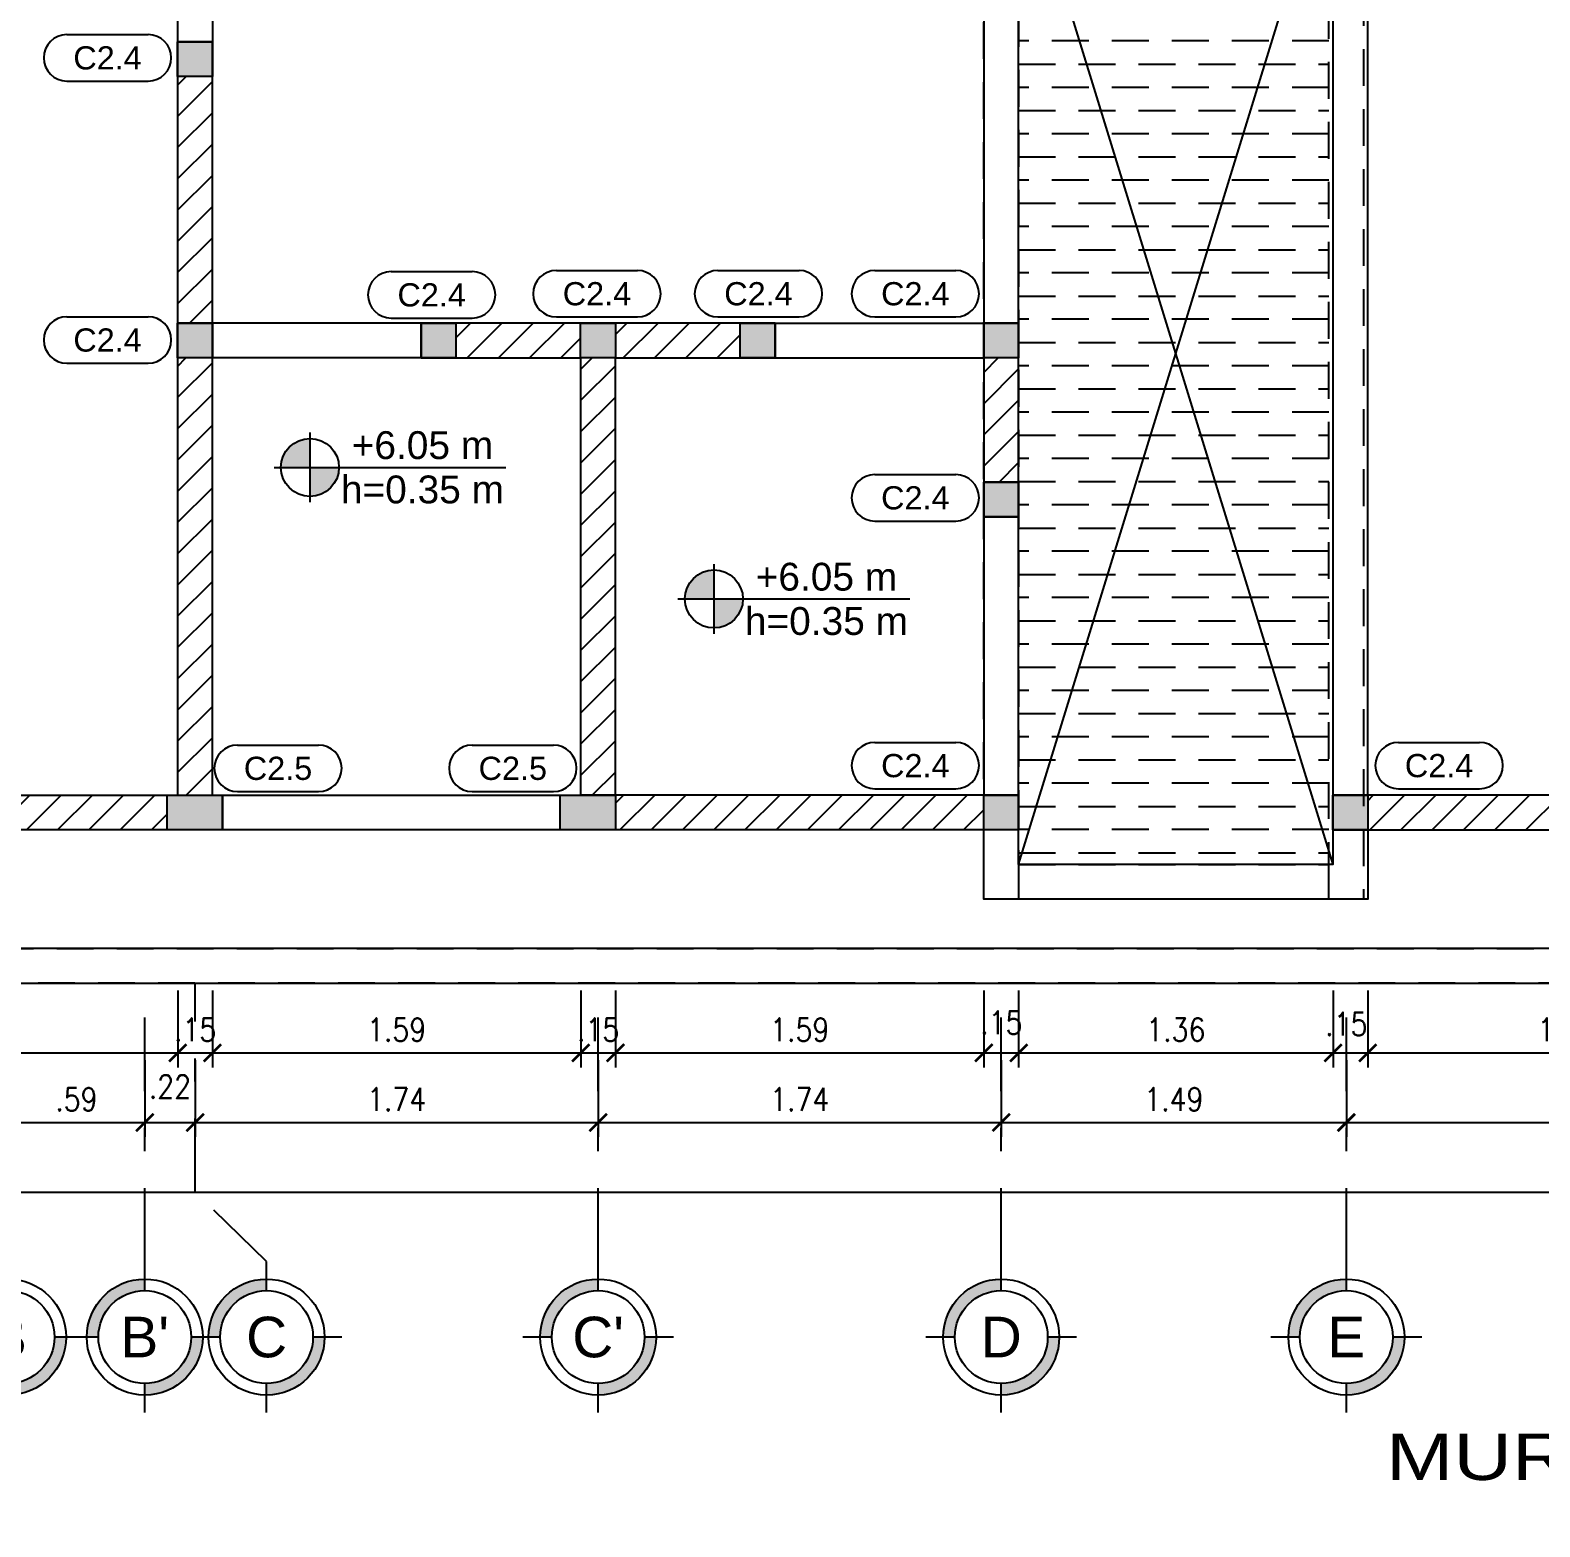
# Model space of a CAD drawing. Header units: millimetres. Extents: x -4.1 to 30.8, y -2.4 to 8.4.
# Drawn here: x 0.06 to 6.57, y -2.42 to 4.03 of the extents above; entities that cross this region are included whole.
import ezdxf
from ezdxf.enums import TextEntityAlignment as Align

# ---------------------------------------------------------------- set-up
doc = ezdxf.new("R2010")
doc.units = ezdxf.units.MM
doc.header["$LTSCALE"] = 0.05
doc.linetypes.add('DASHDOT2', pattern=[12.7, 6.35, -3.175, 0, -3.175])
doc.linetypes.add('HIDDEN2', pattern=[4.7625, 3.175, -1.5875])
for name, color, linetype in [('ACOTADO', 2, 'Continuous'), ('AZOTEA$0$PRETIL', 2, 'HIDDEN2'), ('EJES', 1, 'DASHDOT2'), ('PLANTA ALTA$0$ACHURADO', 1, 'Continuous'), ('PLANTA ALTA$0$CANT_VIS', 3, 'Continuous'), ('PLANTA ALTA$0$CONT_CORTE', 4, 'Continuous'), ('TITULOS', 1, 'Continuous'), ('TXT_IND', 2, 'Continuous')]:
    doc.layers.add(name, color=color, linetype=linetype)
doc.styles.add('ACOTAMIENTOS', font='romans.shx', dxfattribs={"width": 0.85})
doc.styles.add('ARIAL', font='arial.ttf')
doc.styles.get("Standard").update_dxf_attribs({"font": 'romans.shx'})
doc.dimstyles.new('ACOTA_50', dxfattribs={"dimscale": 0.05, "dimtxt": 2, "dimasz": 1.5, "dimexe": 1.25, "dimexo": 0.625, "dimgap": 1, "dimtad": 1, "dimzin": 4, "dimdsep": 46, "dimtxsty": 'ACOTAMIENTOS', "dimblk1": 'ARCHTICK', "dimblk2": 'ARCHTICK', "dimsah": 1, "dimcen": 1.5, "dimclrd": 1, "dimclre": 1, "dimclrt": 256, "dimadec": 0, "dimazin": 0, "dimtfac": 1, "dimtofl": 0, "dimtmove": 2, "dimatfit": 3, "dimfxl": 0, "dimtolj": 1, "dimtzin": 0, "dimarcsym": 0})

# ---------------------------------------------------------------- blocks, each defined once
blk = doc.blocks.new('ETIQUETA')
at = {"layer": 'TXT_IND', "color": 3}
for p, q in [((-0.175, 0.2), (0.175, 0.2)), ((-0.175, 0), (0.175, 0))]:
    blk.add_line(p, q, dxfattribs=at)
for centre, start, end in [((-0.175, 0.1), 90, 270), ((0.175, 0.1), 270, 90)]:
    blk.add_arc(centre, 0.1, start, end, dxfattribs=at)
at = {"layer": 'TXT_IND', "color": 4, "style": 'ARIAL'}
blk.add_attdef('TEXTO', text='', height=0.1, dxfattribs=at).set_placement((0, 0.1), align=Align.MIDDLE_CENTER)
blk = doc.blocks.new('NIVEL-PLANTA')
at = {"layer": 'TXT_IND'}
for points in [[(-0.47, 0), (-0.345, 0), (-0.345, 0.125, 0.414214)], [(-0.345, -0.125, 0.414214), (-0.22, 0), (-0.345, 0)]]:
    blk.add_hatch(color=1, dxfattribs=at).paths.add_polyline_path(points)
for p, q in [((-0.345, 0.15), (-0.345, -0.15)), ((-0.5, 0), (0.5, 0)), ((-0.22, 0), (0.5, 0))]:
    blk.add_line(p, q, dxfattribs=at)
at = {"layer": 'TXT_IND', "color": 3}
blk.add_circle((-0.345, 0), 0.125, dxfattribs=at)
at = {"layer": 'TXT_IND', "style": 'ARIAL'}
blk.add_attdef('NIVEL', text='', height=0.12, dxfattribs=at).set_placement((0.14, 0), align=Align.BOTTOM_CENTER)
at = {"layer": 'TXT_IND', "style": 'ARIAL', "width": 0.95}
blk.add_attdef('PERALTE', text='', height=0.12, dxfattribs=at).set_placement((0.14, -0.1911), align=Align.BOTTOM_CENTER)
blk = doc.blocks.new('EJE')
at = {"layer": 'EJES', "linetype": 'Continuous'}
for points in [[(-0.25, 0), (-0.2, 0, -0.414214), (0, 0.2), (0, 0.25, 0.414214)], [(0.25, 0), (0.2, 0, -0.414214), (0, -0.2), (0, -0.25, 0.414214)]]:
    blk.add_hatch(color=256, dxfattribs=at).paths.add_polyline_path(points)
at = {"layer": 'EJES', "color": 1, "linetype": 'Continuous'}
for p, q in [((0, 0.2), (0, 0.325)), ((-0.2, 0), (-0.325, 0)), ((0.325, 0), (0.2, 0)), ((0, -0.325), (0, -0.2))]:
    blk.add_line(p, q, dxfattribs=at)
at = {"layer": 'EJES', "color": 3, "linetype": 'Continuous'}
for radius in [0.25, 0.2]:
    blk.add_circle((0, 0), radius, dxfattribs=at)
at = {"layer": 'EJES', "color": 4, "linetype": 'Continuous', "style": 'ARIAL'}
blk.add_attdef('EJE', text='', height=0.175, dxfattribs=at).set_placement((0, 0), align=Align.MIDDLE_CENTER)
blk = doc.blocks.new('_ARCHTICK')
at = {"color": 0, "linetype": 'ByBlock', "const_width": 0.15}
blk.add_lwpolyline([(-0.5, -0.5), (0.5, 0.5)], dxfattribs=at)
blk = doc.blocks.new('*D148')
at = {"layer": 'ACOTADO', "color": 1, "lineweight": -2}
for p, q in [((-0.0319, -0.4063), (-0.0319, -0.7375)), ((0.5577, -0.4063), (0.5577, -0.7375)), ((-0.0319, -0.675), (0.5577, -0.675))]:
    blk.add_line(p, q, dxfattribs=at)
at = {"layer": 'DEFPOINTS', "color": 0}
for p in [(-0.0319, -0.375), (0.5577, -0.375), (0.5577, -0.675)]:
    blk.add_point(p, dxfattribs=at)
at = {"layer": 'ACOTADO', "color": 1, "lineweight": -2, "xscale": 0.07500000000000001, "yscale": 0.07500000000000001, "zscale": 0.07500000000000001, "rotation": 180}
blk.add_blockref('_ARCHTICK', (-0.0319, -0.675), dxfattribs=at)
at = {"layer": 'ACOTADO', "color": 1, "lineweight": -2, "xscale": 0.07500000000000001, "yscale": 0.07500000000000001, "zscale": 0.07500000000000001}
blk.add_blockref('_ARCHTICK', (0.5577, -0.675), dxfattribs=at)
at = {"layer": 'ACOTADO', "insert": (0.2629, -0.575), "char_height": 0.1, "attachment_point": 5, "style": 'ACOTAMIENTOS'}
blk.add_mtext('\\A1;.59', dxfattribs=at)
blk = doc.blocks.new('*D149')
at = {"layer": 'ACOTADO', "color": 1, "lineweight": -2}
for p, q in [((0.5577, -0.4063), (0.5577, -0.7375)), ((0.7746, -0.4063), (0.7746, -0.7375)), ((0.5577, -0.675), (0.7746, -0.675))]:
    blk.add_line(p, q, dxfattribs=at)
at = {"layer": 'DEFPOINTS', "color": 0}
for p in [(0.5577, -0.375), (0.7746, -0.375), (0.7746, -0.675)]:
    blk.add_point(p, dxfattribs=at)
at = {"layer": 'ACOTADO', "color": 1, "lineweight": -2, "xscale": 0.07500000000000001, "yscale": 0.07500000000000001, "zscale": 0.07500000000000001, "rotation": 180}
blk.add_blockref('_ARCHTICK', (0.5577, -0.675), dxfattribs=at)
at = {"layer": 'ACOTADO', "color": 1, "lineweight": -2, "xscale": 0.07500000000000001, "yscale": 0.07500000000000001, "zscale": 0.07500000000000001}
blk.add_blockref('_ARCHTICK', (0.7746, -0.675), dxfattribs=at)
at = {"layer": 'ACOTADO', "insert": (0.6661, -0.5208), "char_height": 0.1, "attachment_point": 5, "style": 'ACOTAMIENTOS'}
blk.add_mtext('\\A1;.22', dxfattribs=at)
blk = doc.blocks.new('*D150')
at = {"layer": 'ACOTADO', "color": 1, "lineweight": -2}
for p, q in [((0.7746, -0.4063), (0.7746, -0.7375)), ((2.5126, -0.4063), (2.5126, -0.7375)), ((0.7746, -0.675), (2.5126, -0.675))]:
    blk.add_line(p, q, dxfattribs=at)
at = {"layer": 'DEFPOINTS', "color": 0}
for p in [(0.7746, -0.375), (2.5126, -0.375), (2.5126, -0.675)]:
    blk.add_point(p, dxfattribs=at)
at = {"layer": 'ACOTADO', "color": 1, "lineweight": -2, "xscale": 0.07500000000000001, "yscale": 0.07500000000000001, "zscale": 0.07500000000000001, "rotation": 180}
blk.add_blockref('_ARCHTICK', (0.7746, -0.675), dxfattribs=at)
at = {"layer": 'ACOTADO', "color": 1, "lineweight": -2, "xscale": 0.07500000000000001, "yscale": 0.07500000000000001, "zscale": 0.07500000000000001}
blk.add_blockref('_ARCHTICK', (2.5126, -0.675), dxfattribs=at)
at = {"layer": 'ACOTADO', "insert": (1.6436, -0.575), "char_height": 0.1, "attachment_point": 5, "style": 'ACOTAMIENTOS'}
blk.add_mtext('\\A1;1.74', dxfattribs=at)
blk = doc.blocks.new('*D151')
at = {"layer": 'ACOTADO', "color": 1, "lineweight": -2}
for p, q in [((2.5126, -0.4063), (2.5126, -0.7375)), ((4.2507, -0.4063), (4.2507, -0.7375)), ((2.5126, -0.675), (4.2507, -0.675))]:
    blk.add_line(p, q, dxfattribs=at)
at = {"layer": 'DEFPOINTS', "color": 0}
for p in [(2.5126, -0.375), (4.2507, -0.375), (4.2507, -0.675)]:
    blk.add_point(p, dxfattribs=at)
at = {"layer": 'ACOTADO', "color": 1, "lineweight": -2, "xscale": 0.07500000000000001, "yscale": 0.07500000000000001, "zscale": 0.07500000000000001, "rotation": 180}
blk.add_blockref('_ARCHTICK', (2.5126, -0.675), dxfattribs=at)
at = {"layer": 'ACOTADO', "color": 1, "lineweight": -2, "xscale": 0.07500000000000001, "yscale": 0.07500000000000001, "zscale": 0.07500000000000001}
blk.add_blockref('_ARCHTICK', (4.2507, -0.675), dxfattribs=at)
at = {"layer": 'ACOTADO', "insert": (3.3817, -0.575), "char_height": 0.1, "attachment_point": 5, "style": 'ACOTAMIENTOS'}
blk.add_mtext('\\A1;1.74', dxfattribs=at)
blk = doc.blocks.new('*D152')
at = {"layer": 'ACOTADO', "color": 1, "lineweight": -2}
for p, q in [((4.2507, -0.4063), (4.2507, -0.7375)), ((5.7387, -0.4063), (5.7387, -0.7375)), ((4.2507, -0.675), (5.7387, -0.675))]:
    blk.add_line(p, q, dxfattribs=at)
at = {"layer": 'DEFPOINTS', "color": 0}
for p in [(4.2507, -0.375), (5.7387, -0.375), (5.7387, -0.675)]:
    blk.add_point(p, dxfattribs=at)
at = {"layer": 'ACOTADO', "color": 1, "lineweight": -2, "xscale": 0.07500000000000001, "yscale": 0.07500000000000001, "zscale": 0.07500000000000001, "rotation": 180}
blk.add_blockref('_ARCHTICK', (4.2507, -0.675), dxfattribs=at)
at = {"layer": 'ACOTADO', "color": 1, "lineweight": -2, "xscale": 0.07500000000000001, "yscale": 0.07500000000000001, "zscale": 0.07500000000000001}
blk.add_blockref('_ARCHTICK', (5.7387, -0.675), dxfattribs=at)
at = {"layer": 'ACOTADO', "insert": (4.9947, -0.575), "char_height": 0.1, "attachment_point": 5, "style": 'ACOTAMIENTOS'}
blk.add_mtext('\\A1;1.49', dxfattribs=at)
blk = doc.blocks.new('*D153')
at = {"layer": 'ACOTADO', "color": 1, "lineweight": -2}
for p, q in [((4.2507, -0.4063), (4.2507, -0.7375)), ((12.4185, -0.4063), (12.4185, -0.7375)), ((4.2507, -0.675), (12.4185, -0.675))]:
    blk.add_line(p, q, dxfattribs=at)
at = {"layer": 'DEFPOINTS', "color": 0}
for p in [(4.2507, -0.375), (12.4185, -0.375), (12.4185, -0.675)]:
    blk.add_point(p, dxfattribs=at)
at = {"layer": 'ACOTADO', "color": 1, "lineweight": -2, "xscale": 0.07500000000000001, "yscale": 0.07500000000000001, "zscale": 0.07500000000000001, "rotation": 180}
blk.add_blockref('_ARCHTICK', (4.2507, -0.675), dxfattribs=at)
at = {"layer": 'ACOTADO', "color": 1, "lineweight": -2, "xscale": 0.07500000000000001, "yscale": 0.07500000000000001, "zscale": 0.07500000000000001}
blk.add_blockref('_ARCHTICK', (12.4185, -0.675), dxfattribs=at)
at = {"layer": 'ACOTADO', "insert": (8.3346, -0.575), "char_height": 0.1, "attachment_point": 5, "style": 'ACOTAMIENTOS'}
blk.add_mtext('\\A1;8.17', dxfattribs=at)
blk = doc.blocks.new('*D67')
at = {"layer": 'ACOTADO', "color": 1, "lineweight": -2}
for p, q in [((-2.3001, -0.7063), (-2.3001, -1.0375)), ((15.2582, -0.7063), (15.2582, -1.0375)), ((-2.3001, -0.975), (15.2582, -0.975))]:
    blk.add_line(p, q, dxfattribs=at)
at = {"layer": 'DEFPOINTS', "color": 0}
for p in [(-2.3001, -0.675), (15.2582, -0.675), (15.2582, -0.975)]:
    blk.add_point(p, dxfattribs=at)
at = {"layer": 'ACOTADO', "color": 1, "lineweight": -2, "xscale": 0.07500000000000001, "yscale": 0.07500000000000001, "zscale": 0.07500000000000001, "rotation": 180}
blk.add_blockref('_ARCHTICK', (-2.3001, -0.975), dxfattribs=at)
at = {"layer": 'ACOTADO', "color": 1, "lineweight": -2, "xscale": 0.07500000000000001, "yscale": 0.07500000000000001, "zscale": 0.07500000000000001}
blk.add_blockref('_ARCHTICK', (15.2582, -0.975), dxfattribs=at)
at = {"layer": 'ACOTADO', "insert": (7.5504, -0.875), "char_height": 0.1, "attachment_point": 5, "style": 'ACOTAMIENTOS'}
blk.add_mtext('\\A1;17.56', dxfattribs=at)
blk = doc.blocks.new('*D111')
at = {"layer": 'ACOTADO', "color": 1, "lineweight": -2}
for p, q in [((-2.1501, -0.1063), (-2.1501, -0.4375)), ((0.6996, -0.1063), (0.6996, -0.4375)), ((-2.1501, -0.375), (0.6996, -0.375))]:
    blk.add_line(p, q, dxfattribs=at)
at = {"layer": 'DEFPOINTS', "color": 0}
for p in [(-2.1501, -0.075), (0.6996, -0.075), (0.6996, -0.375)]:
    blk.add_point(p, dxfattribs=at)
at = {"layer": 'ACOTADO', "color": 1, "lineweight": -2, "xscale": 0.07500000000000001, "yscale": 0.07500000000000001, "zscale": 0.07500000000000001, "rotation": 180}
blk.add_blockref('_ARCHTICK', (-2.1501, -0.375), dxfattribs=at)
at = {"layer": 'ACOTADO', "color": 1, "lineweight": -2, "xscale": 0.07500000000000001, "yscale": 0.07500000000000001, "zscale": 0.07500000000000001}
blk.add_blockref('_ARCHTICK', (0.6996, -0.375), dxfattribs=at)
at = {"layer": 'ACOTADO', "insert": (-1.1123, -0.275), "char_height": 0.1, "attachment_point": 5, "style": 'ACOTAMIENTOS'}
blk.add_mtext('\\A1;2.85', dxfattribs=at)
blk = doc.blocks.new('*D112')
at = {"layer": 'ACOTADO', "color": 1, "lineweight": -2}
for p, q in [((0.6996, -0.1063), (0.6996, -0.4375)), ((0.8496, -0.1063), (0.8496, -0.4375)), ((0.6996, -0.375), (0.8496, -0.375))]:
    blk.add_line(p, q, dxfattribs=at)
at = {"layer": 'DEFPOINTS', "color": 0}
for p in [(0.6996, -0.075), (0.8496, -0.075), (0.8496, -0.375)]:
    blk.add_point(p, dxfattribs=at)
at = {"layer": 'ACOTADO', "color": 1, "lineweight": -2, "xscale": 0.07500000000000001, "yscale": 0.07500000000000001, "zscale": 0.07500000000000001, "rotation": 180}
blk.add_blockref('_ARCHTICK', (0.6996, -0.375), dxfattribs=at)
at = {"layer": 'ACOTADO', "color": 1, "lineweight": -2, "xscale": 0.07500000000000001, "yscale": 0.07500000000000001, "zscale": 0.07500000000000001}
blk.add_blockref('_ARCHTICK', (0.8496, -0.375), dxfattribs=at)
at = {"layer": 'ACOTADO', "insert": (0.7746, -0.275), "char_height": 0.1, "attachment_point": 5, "style": 'ACOTAMIENTOS'}
blk.add_mtext('\\A1;.15', dxfattribs=at)
blk = doc.blocks.new('*D113')
at = {"layer": 'ACOTADO', "color": 1, "lineweight": -2}
for p, q in [((0.8496, -0.1063), (0.8496, -0.4375)), ((2.4376, -0.1063), (2.4376, -0.4375)), ((0.8496, -0.375), (2.4376, -0.375))]:
    blk.add_line(p, q, dxfattribs=at)
at = {"layer": 'DEFPOINTS', "color": 0}
for p in [(0.8496, -0.075), (2.4376, -0.075), (2.4376, -0.375)]:
    blk.add_point(p, dxfattribs=at)
at = {"layer": 'ACOTADO', "color": 1, "lineweight": -2, "xscale": 0.07500000000000001, "yscale": 0.07500000000000001, "zscale": 0.07500000000000001, "rotation": 180}
blk.add_blockref('_ARCHTICK', (0.8496, -0.375), dxfattribs=at)
at = {"layer": 'ACOTADO', "color": 1, "lineweight": -2, "xscale": 0.07500000000000001, "yscale": 0.07500000000000001, "zscale": 0.07500000000000001}
blk.add_blockref('_ARCHTICK', (2.4376, -0.375), dxfattribs=at)
at = {"layer": 'ACOTADO', "insert": (1.6436, -0.275), "char_height": 0.1, "attachment_point": 5, "style": 'ACOTAMIENTOS'}
blk.add_mtext('\\A1;1.59', dxfattribs=at)
blk = doc.blocks.new('*D114')
at = {"layer": 'ACOTADO', "color": 1, "lineweight": -2}
for p, q in [((2.4376, -0.1063), (2.4376, -0.4375)), ((2.5876, -0.1063), (2.5876, -0.4375)), ((2.4376, -0.375), (2.5876, -0.375))]:
    blk.add_line(p, q, dxfattribs=at)
at = {"layer": 'DEFPOINTS', "color": 0}
for p in [(2.4376, -0.075), (2.5876, -0.075), (2.5876, -0.375)]:
    blk.add_point(p, dxfattribs=at)
at = {"layer": 'ACOTADO', "color": 1, "lineweight": -2, "xscale": 0.07500000000000001, "yscale": 0.07500000000000001, "zscale": 0.07500000000000001, "rotation": 180}
blk.add_blockref('_ARCHTICK', (2.4376, -0.375), dxfattribs=at)
at = {"layer": 'ACOTADO', "color": 1, "lineweight": -2, "xscale": 0.07500000000000001, "yscale": 0.07500000000000001, "zscale": 0.07500000000000001}
blk.add_blockref('_ARCHTICK', (2.5876, -0.375), dxfattribs=at)
at = {"layer": 'ACOTADO', "insert": (2.5126, -0.275), "char_height": 0.1, "attachment_point": 5, "style": 'ACOTAMIENTOS'}
blk.add_mtext('\\A1;.15', dxfattribs=at)
blk = doc.blocks.new('*D128')
at = {"layer": 'ACOTADO', "color": 1, "lineweight": -2}
for p, q in [((2.5876, -0.1063), (2.5876, -0.4375)), ((4.1757, -0.1063), (4.1757, -0.4375)), ((2.5876, -0.375), (4.1757, -0.375))]:
    blk.add_line(p, q, dxfattribs=at)
at = {"layer": 'DEFPOINTS', "color": 0}
for p in [(2.5876, -0.075), (4.1757, -0.075), (4.1757, -0.375)]:
    blk.add_point(p, dxfattribs=at)
at = {"layer": 'ACOTADO', "color": 1, "lineweight": -2, "xscale": 0.07500000000000001, "yscale": 0.07500000000000001, "zscale": 0.07500000000000001, "rotation": 180}
blk.add_blockref('_ARCHTICK', (2.5876, -0.375), dxfattribs=at)
at = {"layer": 'ACOTADO', "color": 1, "lineweight": -2, "xscale": 0.07500000000000001, "yscale": 0.07500000000000001, "zscale": 0.07500000000000001}
blk.add_blockref('_ARCHTICK', (4.1757, -0.375), dxfattribs=at)
at = {"layer": 'ACOTADO', "insert": (3.3817, -0.275), "char_height": 0.1, "attachment_point": 5, "style": 'ACOTAMIENTOS'}
blk.add_mtext('\\A1;1.59', dxfattribs=at)
blk = doc.blocks.new('*D129')
at = {"layer": 'ACOTADO', "color": 1, "lineweight": -2}
for p, q in [((4.1757, -0.1063), (4.1757, -0.4375)), ((4.3257, -0.1063), (4.3257, -0.4375)), ((4.1757, -0.375), (4.3257, -0.375))]:
    blk.add_line(p, q, dxfattribs=at)
at = {"layer": 'DEFPOINTS', "color": 0}
for p in [(4.1757, -0.075), (4.3257, -0.075), (4.3257, -0.375)]:
    blk.add_point(p, dxfattribs=at)
at = {"layer": 'ACOTADO', "color": 1, "lineweight": -2, "xscale": 0.07500000000000001, "yscale": 0.07500000000000001, "zscale": 0.07500000000000001, "rotation": 180}
blk.add_blockref('_ARCHTICK', (4.1757, -0.375), dxfattribs=at)
at = {"layer": 'ACOTADO', "color": 1, "lineweight": -2, "xscale": 0.07500000000000001, "yscale": 0.07500000000000001, "zscale": 0.07500000000000001}
blk.add_blockref('_ARCHTICK', (4.3257, -0.375), dxfattribs=at)
at = {"layer": 'ACOTADO', "insert": (4.2507, -0.2444), "char_height": 0.1, "attachment_point": 5, "style": 'ACOTAMIENTOS'}
blk.add_mtext('\\A1;.15', dxfattribs=at)
blk = doc.blocks.new('*D130')
at = {"layer": 'ACOTADO', "color": 1, "lineweight": -2}
for p, q in [((4.3257, -0.1063), (4.3257, -0.4375)), ((5.6812, -0.1063), (5.6812, -0.4375)), ((4.3257, -0.375), (5.6812, -0.375))]:
    blk.add_line(p, q, dxfattribs=at)
at = {"layer": 'DEFPOINTS', "color": 0}
for p in [(4.3257, -0.075), (5.6812, -0.075), (5.6812, -0.375)]:
    blk.add_point(p, dxfattribs=at)
at = {"layer": 'ACOTADO', "color": 1, "lineweight": -2, "xscale": 0.07500000000000001, "yscale": 0.07500000000000001, "zscale": 0.07500000000000001, "rotation": 180}
blk.add_blockref('_ARCHTICK', (4.3257, -0.375), dxfattribs=at)
at = {"layer": 'ACOTADO', "color": 1, "lineweight": -2, "xscale": 0.07500000000000001, "yscale": 0.07500000000000001, "zscale": 0.07500000000000001}
blk.add_blockref('_ARCHTICK', (5.6812, -0.375), dxfattribs=at)
at = {"layer": 'ACOTADO', "insert": (5.0034, -0.275), "char_height": 0.1, "attachment_point": 5, "style": 'ACOTAMIENTOS'}
blk.add_mtext('\\A1;1.36', dxfattribs=at)
blk = doc.blocks.new('*D131')
at = {"layer": 'ACOTADO', "color": 1, "lineweight": -2}
for p, q in [((5.6812, -0.1063), (5.6812, -0.4375)), ((5.8312, -0.1063), (5.8312, -0.4375)), ((5.6812, -0.375), (5.8312, -0.375))]:
    blk.add_line(p, q, dxfattribs=at)
at = {"layer": 'DEFPOINTS', "color": 0}
for p in [(5.6812, -0.075), (5.8312, -0.075), (5.8312, -0.375)]:
    blk.add_point(p, dxfattribs=at)
at = {"layer": 'ACOTADO', "color": 1, "lineweight": -2, "xscale": 0.07500000000000001, "yscale": 0.07500000000000001, "zscale": 0.07500000000000001, "rotation": 180}
blk.add_blockref('_ARCHTICK', (5.6812, -0.375), dxfattribs=at)
at = {"layer": 'ACOTADO', "color": 1, "lineweight": -2, "xscale": 0.07500000000000001, "yscale": 0.07500000000000001, "zscale": 0.07500000000000001}
blk.add_blockref('_ARCHTICK', (5.8312, -0.375), dxfattribs=at)
at = {"layer": 'ACOTADO', "insert": (5.7387, -0.2507), "char_height": 0.1, "attachment_point": 5, "style": 'ACOTAMIENTOS'}
blk.add_mtext('\\A1;.15', dxfattribs=at)
blk = doc.blocks.new('*D132')
at = {"layer": 'ACOTADO', "color": 1, "lineweight": -2}
for p, q in [((5.8312, -0.1063), (5.8312, -0.4375)), ((7.5502, -0.1063), (7.5502, -0.4375)), ((5.8312, -0.375), (7.5502, -0.375))]:
    blk.add_line(p, q, dxfattribs=at)
at = {"layer": 'DEFPOINTS', "color": 0}
for p in [(5.8312, -0.075), (7.5502, -0.075), (7.5502, -0.375)]:
    blk.add_point(p, dxfattribs=at)
at = {"layer": 'ACOTADO', "color": 1, "lineweight": -2, "xscale": 0.07500000000000001, "yscale": 0.07500000000000001, "zscale": 0.07500000000000001, "rotation": 180}
blk.add_blockref('_ARCHTICK', (5.8312, -0.375), dxfattribs=at)
at = {"layer": 'ACOTADO', "color": 1, "lineweight": -2, "xscale": 0.07500000000000001, "yscale": 0.07500000000000001, "zscale": 0.07500000000000001}
blk.add_blockref('_ARCHTICK', (7.5502, -0.375), dxfattribs=at)
at = {"layer": 'ACOTADO', "insert": (6.6907, -0.275), "char_height": 0.1, "attachment_point": 5, "style": 'ACOTAMIENTOS'}
blk.add_mtext('\\A1;1.72', dxfattribs=at)
blk = doc.blocks.new('Titulos')
at = {"layer": 'TITULOS', "color": 1, "style": 'ARIAL', "width": 1.25}
blk.add_attdef('TITULO_1', text='', height=0.2, dxfattribs=at).set_placement((0, 0.25), align=Align.MIDDLE_CENTER)
at = {"layer": 'TITULOS', "style": 'ARIAL', "width": 1.25}
blk.add_attdef('TITULO_2', text='', height=0.2, dxfattribs=at).set_placement((0, 0), align=Align.MIDDLE_CENTER)
at = {"layer": 'TITULOS', "color": 2, "width": 1.25}
for tag, p in [('ESCALA_1', (0, -0.2505)), ('ESCALA_2', (0, -0.4083))]:
    blk.add_attdef(tag, text='', height=0.1, dxfattribs=at).set_placement(p, align=Align.MIDDLE_CENTER)

msp = doc.modelspace()

# ---------------------------------------------------------------- hatches: boundary and pattern name
at = {"layer": 'PLANTA ALTA$0$ACHURADO'}
h = msp.add_hatch(color=252, dxfattribs=at)
h.dxf.hatch_style = 1
h.paths.add_polyline_path([(0.849, 3.9838), (0.699, 3.9838), (0.699, 3.8338), (0.849, 3.8338)])
h = msp.add_hatch(dxfattribs=at)
h.set_pattern_fill('ANSI31', color=256, scale=0.03)
h.paths.add_polyline_path([(0.849, 3.8338), (0.699, 3.8338), (0.699, 2.771), (0.849, 2.771)])
h = msp.add_hatch(color=252, dxfattribs=at)
h.dxf.hatch_style = 1
h.paths.add_polyline_path([(0.849, 2.771), (0.699, 2.771), (0.699, 2.621), (0.849, 2.621)])
h = msp.add_hatch(color=252, dxfattribs=at)
h.dxf.hatch_style = 1
h.paths.add_polyline_path([(1.899, 2.771), (1.749, 2.771), (1.749, 2.621), (1.899, 2.621)])
h = msp.add_hatch(dxfattribs=at)
h.set_pattern_fill('ANSI31', color=256, scale=0.03)
h.paths.add_polyline_path([(2.4371, 2.771), (1.899, 2.771), (1.899, 2.621), (2.4371, 2.621)])
h = msp.add_hatch(color=252, dxfattribs=at)
h.dxf.hatch_style = 1
h.paths.add_polyline_path([(2.5871, 2.771), (2.4371, 2.771), (2.4371, 2.621), (2.5871, 2.621)])
h = msp.add_hatch(dxfattribs=at)
h.set_pattern_fill('ANSI31', color=256, scale=0.03)
h.paths.add_polyline_path([(3.1251, 2.771), (2.5871, 2.771), (2.5871, 2.621), (3.1251, 2.621)])
h = msp.add_hatch(color=252, dxfattribs=at)
h.dxf.hatch_style = 1
h.paths.add_polyline_path([(3.2751, 2.771), (3.1251, 2.771), (3.1251, 2.621), (3.2751, 2.621)])
h = msp.add_hatch(color=252, dxfattribs=at)
h.dxf.hatch_style = 1
h.paths.add_polyline_path([(4.3251, 2.771), (4.1751, 2.771), (4.1751, 2.621), (4.3251, 2.621)])
h = msp.add_hatch(dxfattribs=at)
h.set_pattern_fill('ANSI31', color=256, scale=0.03)
h.paths.add_polyline_path([(0.849, 2.621), (0.699, 2.621), (0.699, 0.736), (0.849, 0.736)])
h = msp.add_hatch(dxfattribs=at)
h.set_pattern_fill('ANSI31', color=256, scale=0.03)
h.paths.add_polyline_path([(2.5871, 2.621), (2.4371, 2.621), (2.4371, 0.736), (2.5871, 0.736)])
h = msp.add_hatch(dxfattribs=at)
h.set_pattern_fill('ANSI31', color=256, scale=0.03)
h.paths.add_polyline_path([(4.3251, 2.621), (4.1751, 2.621), (4.1751, 2.086), (4.3251, 2.086)])
h = msp.add_hatch(color=252, dxfattribs=at)
h.dxf.hatch_style = 1
h.paths.add_polyline_path([(4.3251, 2.086), (4.1751, 2.086), (4.1751, 1.936), (4.3251, 1.936)])
h = msp.add_hatch(dxfattribs=at)
h.set_pattern_fill('ANSI31', color=256, scale=0.03)
h.paths.add_polyline_path([(0.6549, 0.736), (-0.3332, 0.736), (-0.3332, 0.586), (0.6549, 0.586)])
h = msp.add_hatch(color=252, dxfattribs=at)
h.dxf.hatch_style = 1
h.paths.add_polyline_path([(0.893, 0.586), (0.893, 0.736), (0.6549, 0.736), (0.6549, 0.586)])
h = msp.add_hatch(color=252, dxfattribs=at)
h.dxf.hatch_style = 1
h.paths.add_polyline_path([(2.5871, 0.586), (2.5871, 0.736), (2.349, 0.736), (2.349, 0.586)])
h = msp.add_hatch(dxfattribs=at)
h.set_pattern_fill('ANSI31', color=256, scale=0.03)
edge = h.paths.add_edge_path()
edge.add_line((4.1751, 0.736), (2.5871, 0.736))
edge.add_line((2.5871, 0.736), (2.5871, 0.586))
edge.add_line((2.5871, 0.586), (4.1751, 0.586))
edge.add_line((4.1751, 0.586), (4.1751, 0.736))
h = msp.add_hatch(color=252, dxfattribs=at)
h.dxf.hatch_style = 1
h.paths.add_polyline_path([(4.3251, 0.736), (4.1751, 0.736), (4.1751, 0.586), (4.3251, 0.586)])
h = msp.add_hatch(color=252, dxfattribs=at)
h.dxf.hatch_style = 1
h.paths.add_polyline_path([(5.8306, 0.736), (5.6806, 0.736), (5.6806, 0.586), (5.8306, 0.586)])
h = msp.add_hatch(dxfattribs=at)
h.set_pattern_fill('ANSI31', color=256, scale=0.03)
h.paths.add_polyline_path([(7.5496, 0.736), (5.8306, 0.736), (5.8306, 0.586), (7.5496, 0.586)])

# ---------------------------------------------------------------- linework, layer by layer
at = {"layer": 'AZOTEA$0$PRETIL'}
for p, q in [((4.1751, 0.2878), (4.1751, 4.9878)), ((4.1751, 0.2878), (4.1751, 4.9878)), ((5.8131, 4.9878), (5.8131, 0.2878)), ((5.8131, 4.9878), (5.8131, 0.2878)), ((4.3251, 4.8981), (4.3251, 0.3751)), ((4.3251, 4.8981), (4.3251, 0.3751)), ((5.6631, 0.3751), (5.6631, 4.8378)), ((5.6631, 0.3751), (5.6631, 4.8378)), ((5.6631, 3.9878), (4.3251, 3.9878)), ((5.6631, 3.9878), (4.3251, 3.9878)), ((4.3251, 3.8878), (5.6631, 3.8878)), ((4.3251, 3.8878), (5.6631, 3.8878)), ((5.6631, 3.7878), (4.3251, 3.7878)), ((5.6631, 3.7878), (4.3251, 3.7878)), ((4.3251, 3.6878), (5.6631, 3.6878)), ((4.3251, 3.6878), (5.6631, 3.6878)), ((5.6631, 3.5878), (4.3251, 3.5878)), ((5.6631, 3.5878), (4.3251, 3.5878)), ((4.3251, 3.4878), (5.6631, 3.4878)), ((4.3251, 3.4878), (5.6631, 3.4878)), ((5.6631, 3.3878), (4.3251, 3.3878)), ((5.6631, 3.3878), (4.3251, 3.3878)), ((4.3251, 3.2878), (5.6631, 3.2878)), ((4.3251, 3.2878), (5.6631, 3.2878)), ((5.6631, 3.1878), (4.3251, 3.1878)), ((5.6631, 3.1878), (4.3251, 3.1878)), ((4.3251, 3.0878), (5.6631, 3.0878)), ((4.3251, 3.0878), (5.6631, 3.0878)), ((5.6631, 2.9878), (4.3251, 2.9878)), ((5.6631, 2.9878), (4.3251, 2.9878)), ((4.3251, 2.8878), (5.6631, 2.8878)), ((4.3251, 2.8878), (5.6631, 2.8878)), ((5.6631, 2.7878), (4.3251, 2.7878)), ((5.6631, 2.7878), (4.3251, 2.7878)), ((4.3251, 2.6878), (5.6631, 2.6878)), ((4.3251, 2.6878), (5.6631, 2.6878)), ((5.6631, 2.5878), (4.3251, 2.5878)), ((5.6631, 2.5878), (4.3251, 2.5878)), ((4.3251, 2.4878), (5.6631, 2.4878)), ((4.3251, 2.4878), (5.6631, 2.4878)), ((5.6631, 2.3878), (4.3251, 2.3878)), ((5.6631, 2.3878), (4.3251, 2.3878)), ((4.3251, 2.2878), (5.6631, 2.2878)), ((4.3251, 2.2878), (5.6631, 2.2878)), ((5.6631, 2.1878), (4.3251, 2.1878)), ((5.6631, 2.1878), (4.3251, 2.1878)), ((4.3251, 2.0878), (5.6631, 2.0878)), ((4.3251, 2.0878), (5.6631, 2.0878)), ((5.6631, 1.9878), (4.3251, 1.9878)), ((5.6631, 1.9878), (4.3251, 1.9878)), ((4.3251, 1.8878), (5.6631, 1.8878)), ((4.3251, 1.8878), (5.6631, 1.8878)), ((5.6631, 1.7878), (4.3251, 1.7878)), ((5.6631, 1.7878), (4.3251, 1.7878)), ((4.3251, 1.6878), (5.6631, 1.6878)), ((4.3251, 1.6878), (5.6631, 1.6878)), ((5.6631, 1.5878), (4.3251, 1.5878)), ((5.6631, 1.5878), (4.3251, 1.5878)), ((4.3251, 1.4878), (5.6631, 1.4878)), ((4.3251, 1.4878), (5.6631, 1.4878)), ((5.6631, 1.3878), (4.3251, 1.3878)), ((5.6631, 1.3878), (4.3251, 1.3878)), ((4.3251, 1.2878), (5.6631, 1.2878)), ((4.3251, 1.2878), (5.6631, 1.2878)), ((5.6631, 1.1878), (4.3251, 1.1878)), ((5.6631, 1.1878), (4.3251, 1.1878)), ((4.3251, 1.0878), (5.6631, 1.0878)), ((4.3251, 1.0878), (5.6631, 1.0878)), ((5.6631, 0.9878), (4.3251, 0.9878)), ((5.6631, 0.9878), (4.3251, 0.9878)), ((4.3251, 0.8878), (5.6631, 0.8878)), ((4.3251, 0.8878), (5.6631, 0.8878)), ((5.6631, 0.7878), (4.3251, 0.7878)), ((5.6631, 0.7878), (4.3251, 0.7878)), ((4.3251, 0.6878), (5.6631, 0.6878)), ((4.3251, 0.6878), (5.6631, 0.6878)), ((5.6631, 0.5878), (4.3251, 0.5878)), ((5.6631, 0.5878), (4.3251, 0.5878)), ((4.3251, 0.4878), (5.6631, 0.4878)), ((4.3251, 0.4878), (5.6631, 0.4878)), ((4.3251, 0.4378), (5.6631, 0.4378)), ((4.3251, 0.4378), (5.6631, 0.4378)), ((4.3251, 0.3744), (4.3251, 0.3636)), ((4.3251, 0.3744), (4.3251, 0.3636)), ((4.3251, 0.3631), (4.3251, 0.3501)), ((4.3251, 0.3631), (4.3251, 0.3501)), ((4.3251, 0.3494), (4.3251, 0.2878)), ((4.3251, 0.3494), (4.3251, 0.2878)), ((5.6631, 0.3636), (5.6631, 0.3744)), ((5.6631, 0.3636), (5.6631, 0.3744)), ((5.6631, 0.3501), (5.6631, 0.3631)), ((5.6631, 0.3501), (5.6631, 0.3631)), ((5.6631, 0.2878), (5.6631, 0.3494)), ((5.6631, 0.2878), (5.6631, 0.3494)), ((5.8131, 0.2878), (4.1751, 0.2878)), ((5.8131, 0.2878), (4.1751, 0.2878)), ((-2.1507, 0.075), (15.1141, 0.075)), ((-2.1507, 0.075), (15.1141, 0.075)), ((15.2641, -0.075), (-2.3007, -0.075)), ((15.2641, -0.075), (-2.3007, -0.075))]:
    msp.add_line(p, q, dxfattribs=at)
at = {"layer": 'EJES'}
for p, q in [((0.5577, -1.275), (0.5577, -0.075)), ((2.5126, -1.275), (2.5126, -0.075)), ((4.2507, -1.275), (4.2507, -0.075)), ((5.7387, -1.275), (5.7387, -0.075))]:
    msp.add_line(p, q, dxfattribs=at)
msp.add_lwpolyline([(1.0829, -1.275), (0.7746, -0.975), (0.7746, -0.075)], dxfattribs=at)
at = {"layer": 'PLANTA ALTA$0$CANT_VIS'}
for p, q in [((0.699, 4.8838), (0.699, 3.9838)), ((0.849, 4.8838), (0.849, 3.9838)), ((1.749, 2.771), (0.849, 2.771)), ((3.2751, 2.771), (4.1926, 2.771)), ((1.749, 2.621), (0.849, 2.621)), ((3.2751, 2.621), (4.1751, 2.621)), ((4.3251, 0.736), (4.3251, 1.936)), ((0.893, 0.736), (2.349, 0.736)), ((2.349, 0.586), (0.893, 0.586)), ((-2.1507, -0.075), (15.1141, -0.075))]:
    msp.add_line(p, q, dxfattribs=at)
at = {"layer": 'PLANTA ALTA$0$CANT_VIS', "color": 1}
for p, q in [((4.3251, 0.4378), (5.6806, 4.8378)), ((4.3251, 4.8378), (5.6806, 0.4378)), ((4.1751, 1.936), (4.1751, 0.736)), ((15.1141, 0.075), (-2.1507, 0.075))]:
    msp.add_line(p, q, dxfattribs=at)
for points in [[(5.8306, 0.736), (5.8306, 4.9878), (4.1751, 4.9878), (4.1751, 2.771)], [(5.8306, 0.586), (5.8306, 0.2878), (4.1751, 0.2878), (4.1751, 0.586)]]:
    msp.add_lwpolyline(points, dxfattribs=at)
at = {"layer": 'PLANTA ALTA$0$CANT_VIS'}
msp.add_lwpolyline([(4.3251, 4.8378), (5.6806, 4.8378), (5.6806, 0.4378), (4.3251, 0.4378)], close=True, dxfattribs=at)
at = {"layer": 'PLANTA ALTA$0$CONT_CORTE'}
for p, q in [((0.699, 3.9838), (0.699, 0.736)), ((0.849, 3.9838), (0.699, 3.9838)), ((0.849, 3.9838), (0.699, 3.9838)), ((0.849, 0.736), (0.849, 3.9838)), ((0.849, 2.771), (0.699, 2.771)), ((3.2751, 2.771), (1.749, 2.771)), ((1.749, 2.771), (1.749, 2.621)), ((3.2751, 2.621), (3.2751, 2.771)), ((4.3251, 2.771), (4.1751, 2.771)), ((4.1751, 2.771), (4.1751, 1.936)), ((4.3251, 1.936), (4.3251, 2.771)), ((1.749, 2.621), (2.4371, 2.621)), ((2.4371, 2.621), (2.4371, 0.736)), ((2.5871, 2.621), (3.2751, 2.621)), ((2.5871, 0.736), (2.5871, 2.621)), ((4.3251, 2.086), (4.1751, 2.086)), ((4.1751, 1.936), (4.3251, 1.936)), ((-0.4832, 0.736), (0.699, 0.736)), ((0.849, 0.736), (0.893, 0.736)), ((0.893, 0.586), (0.893, 0.736)), ((2.349, 0.736), (2.4371, 0.736)), ((2.349, 0.586), (2.349, 0.736)), ((2.5871, 0.736), (2.4371, 0.736)), ((4.3251, 0.736), (2.5871, 0.736)), ((4.3251, 0.736), (4.1751, 0.736)), ((4.3251, 0.736), (4.3251, 0.586)), ((13.4566, 0.736), (5.6806, 0.736)), ((5.6806, 0.736), (5.6806, 0.586)), ((5.8306, 0.736), (5.6806, 0.736)), ((0.893, 0.586), (-0.4832, 0.586)), ((4.3251, 0.586), (2.349, 0.586)), ((5.6806, 0.586), (13.4566, 0.586))]:
    msp.add_line(p, q, dxfattribs=at)
for points in [[(0.699, 3.9838), (0.849, 3.9838), (0.849, 3.8338), (0.699, 3.8338)], [(0.699, 2.771), (0.849, 2.771), (0.849, 2.621), (0.699, 2.621)], [(1.749, 2.771), (1.899, 2.771), (1.899, 2.621), (1.749, 2.621)], [(2.4371, 2.771), (2.5871, 2.771), (2.5871, 2.621), (2.4371, 2.621)], [(3.1251, 2.771), (3.2751, 2.771), (3.2751, 2.621), (3.1251, 2.621)], [(4.1751, 2.771), (4.3251, 2.771), (4.3251, 2.621), (4.1751, 2.621)], [(4.1751, 2.086), (4.3251, 2.086), (4.3251, 1.936), (4.1751, 1.936)], [(0.893, 0.736), (0.893, 0.586), (0.6549, 0.586), (0.6549, 0.736)], [(2.5871, 0.736), (2.5871, 0.586), (2.349, 0.586), (2.349, 0.736)], [(4.1751, 0.736), (4.3251, 0.736), (4.3251, 0.586), (4.1751, 0.586)], [(5.6806, 0.736), (5.8306, 0.736), (5.8306, 0.586), (5.6806, 0.586)]]:
    msp.add_lwpolyline(points, close=True, dxfattribs=at)

# ---------------------------------------------------------------- block references
at = {"layer": 'EJES'}
for p, values in [((-0.0319, -1.6), {'EJE': 'B'}), ((0.5577, -1.6), {'EJE': "B'"}), ((1.0829, -1.6), {'EJE': 'C'}), ((2.5126, -1.6), {'EJE': "C'"}), ((4.2507, -1.6), {'EJE': 'D'}), ((5.7387, -1.6), {'EJE': 'E'})]:
    msp.add_blockref('EJE', p, dxfattribs=at).add_auto_attribs(values)
at = {"layer": 'TITULOS'}
ref = msp.add_blockref('Titulos', (9.2377, -2.1163), dxfattribs=at)
ref.add_attrib('TITULO_2', 'MUROS Y CASTILLOS EN PLANTA ALTA', dxfattribs={"height": 0.2, "style": 'ARIAL', "width": 1.25}).set_placement((9.2377, -2.1163), align=Align.MIDDLE_CENTER)
ref.add_attrib('ESCALA_1', 'ESC. 1:50', dxfattribs={"color": 2, "height": 0.1, "style": 'ARIAL'}).set_placement((9.2377, -2.3668), align=Align.MIDDLE_CENTER)
at = {"layer": 'TXT_IND'}
for p, values in [((0.3971, 3.8149), {'TEXTO': 'C2.4'}), ((2.5073, 2.798), {'TEXTO': 'C2.4'}), ((3.2037, 2.798), {'TEXTO': 'C2.4'}), ((3.8801, 2.798), {'TEXTO': 'C2.4'}), ((1.7947, 2.7931), {'TEXTO': 'C2.4'}), ((0.3971, 2.5985), {'TEXTO': 'C2.4'}), ((3.8801, 1.9181), {'TEXTO': 'C2.4'}), ((1.1322, 0.7519), {'TEXTO': 'C2.5'}), ((2.1445, 0.7519), {'TEXTO': 'C2.5'}), ((3.8801, 0.7636), {'TEXTO': 'C2.4'}), ((6.1384, 0.7636), {'TEXTO': 'C2.4'})]:
    msp.add_blockref('ETIQUETA', p, dxfattribs=at).add_auto_attribs(values)
ref = msp.add_blockref('NIVEL-PLANTA', (1.6149, 2.1492), dxfattribs=at)
ref.add_attrib('NIVEL', '+6.05 m', dxfattribs={"height": 0.12, "style": 'ARIAL'}).set_placement((1.7549, 2.1492), align=Align.BOTTOM_CENTER)
ref.add_attrib('PERALTE', 'h=0.35 m', dxfattribs={"height": 0.12, "style": 'ARIAL'}).set_placement((1.7549, 1.9582), align=Align.BOTTOM_CENTER)
ref = msp.add_blockref('NIVEL-PLANTA', (3.3568, 1.582), dxfattribs=at)
ref.add_attrib('NIVEL', '+6.05 m', dxfattribs={"height": 0.12, "style": 'ARIAL'}).set_placement((3.4968, 1.582), align=Align.BOTTOM_CENTER)
ref.add_attrib('PERALTE', 'h=0.35 m', dxfattribs={"height": 0.12, "style": 'ARIAL'}).set_placement((3.4968, 1.391), align=Align.BOTTOM_CENTER)

# ---------------------------------------------------------------- dimensions: what is measured, and where the dimension line sits
at = {"layer": 'ACOTADO'}
for base, p1, p2, picture, middle in [((0.6996, -0.375), (-2.1501, -0.075), (0.6996, -0.075), '*D111', (-1.1123, -0.275)), ((0.8496, -0.375), (0.6996, -0.075), (0.8496, -0.075), '*D112', (0.7746, -0.275)), ((2.5876, -0.375), (2.4376, -0.075), (2.5876, -0.075), '*D114', (2.5126, -0.275)), ((4.3257, -0.375), (4.1757, -0.075), (4.3257, -0.075), '*D129', (4.2507, -0.2444)), ((5.8312, -0.375), (5.6812, -0.075), (5.8312, -0.075), '*D131', (5.7387, -0.2507)), ((0.7746, -0.675), (0.5577, -0.375), (0.7746, -0.375), '*D149', (0.6661, -0.5208)), ((15.2582, -0.975), (-2.3001, -0.675), (15.2582, -0.675), '*D67', (7.5504, -0.875))]:
    dim = msp.add_linear_dim(base=base, p1=p1, p2=p2, dimstyle='ACOTA_50', dxfattribs=at)
    dim.commit()
    dim.dimension.update_dxf_attribs({"geometry": picture, "text_midpoint": middle, "dimtype": 160})
for base, p1, p2, picture, middle in [((2.4376, -0.375), (0.8496, -0.075), (2.4376, -0.075), '*D113', (1.6436, -0.275)), ((4.1757, -0.375), (2.5876, -0.075), (4.1757, -0.075), '*D128', (3.3817, -0.275)), ((5.6812, -0.375), (4.3257, -0.075), (5.6812, -0.075), '*D130', (5.0034, -0.275)), ((7.5502, -0.375), (5.8312, -0.075), (7.5502, -0.075), '*D132', (6.6907, -0.275)), ((0.5577, -0.675), (-0.0319, -0.375), (0.5577, -0.375), '*D148', (0.2629, -0.575)), ((2.5126, -0.675), (0.7746, -0.375), (2.5126, -0.375), '*D150', (1.6436, -0.575)), ((4.2507, -0.675), (2.5126, -0.375), (4.2507, -0.375), '*D151', (3.3817, -0.575)), ((5.7387, -0.675), (4.2507, -0.375), (5.7387, -0.375), '*D152', (4.9947, -0.575)), ((12.4185, -0.675), (4.2507, -0.375), (12.4185, -0.375), '*D153', (8.3346, -0.575))]:
    dim = msp.add_linear_dim(base=base, p1=p1, p2=p2, dimstyle='ACOTA_50', dxfattribs=at)
    dim.commit()
    dim.dimension.update_dxf_attribs({"geometry": picture, "text_midpoint": middle})

doc.saveas('drawing.dxf')
